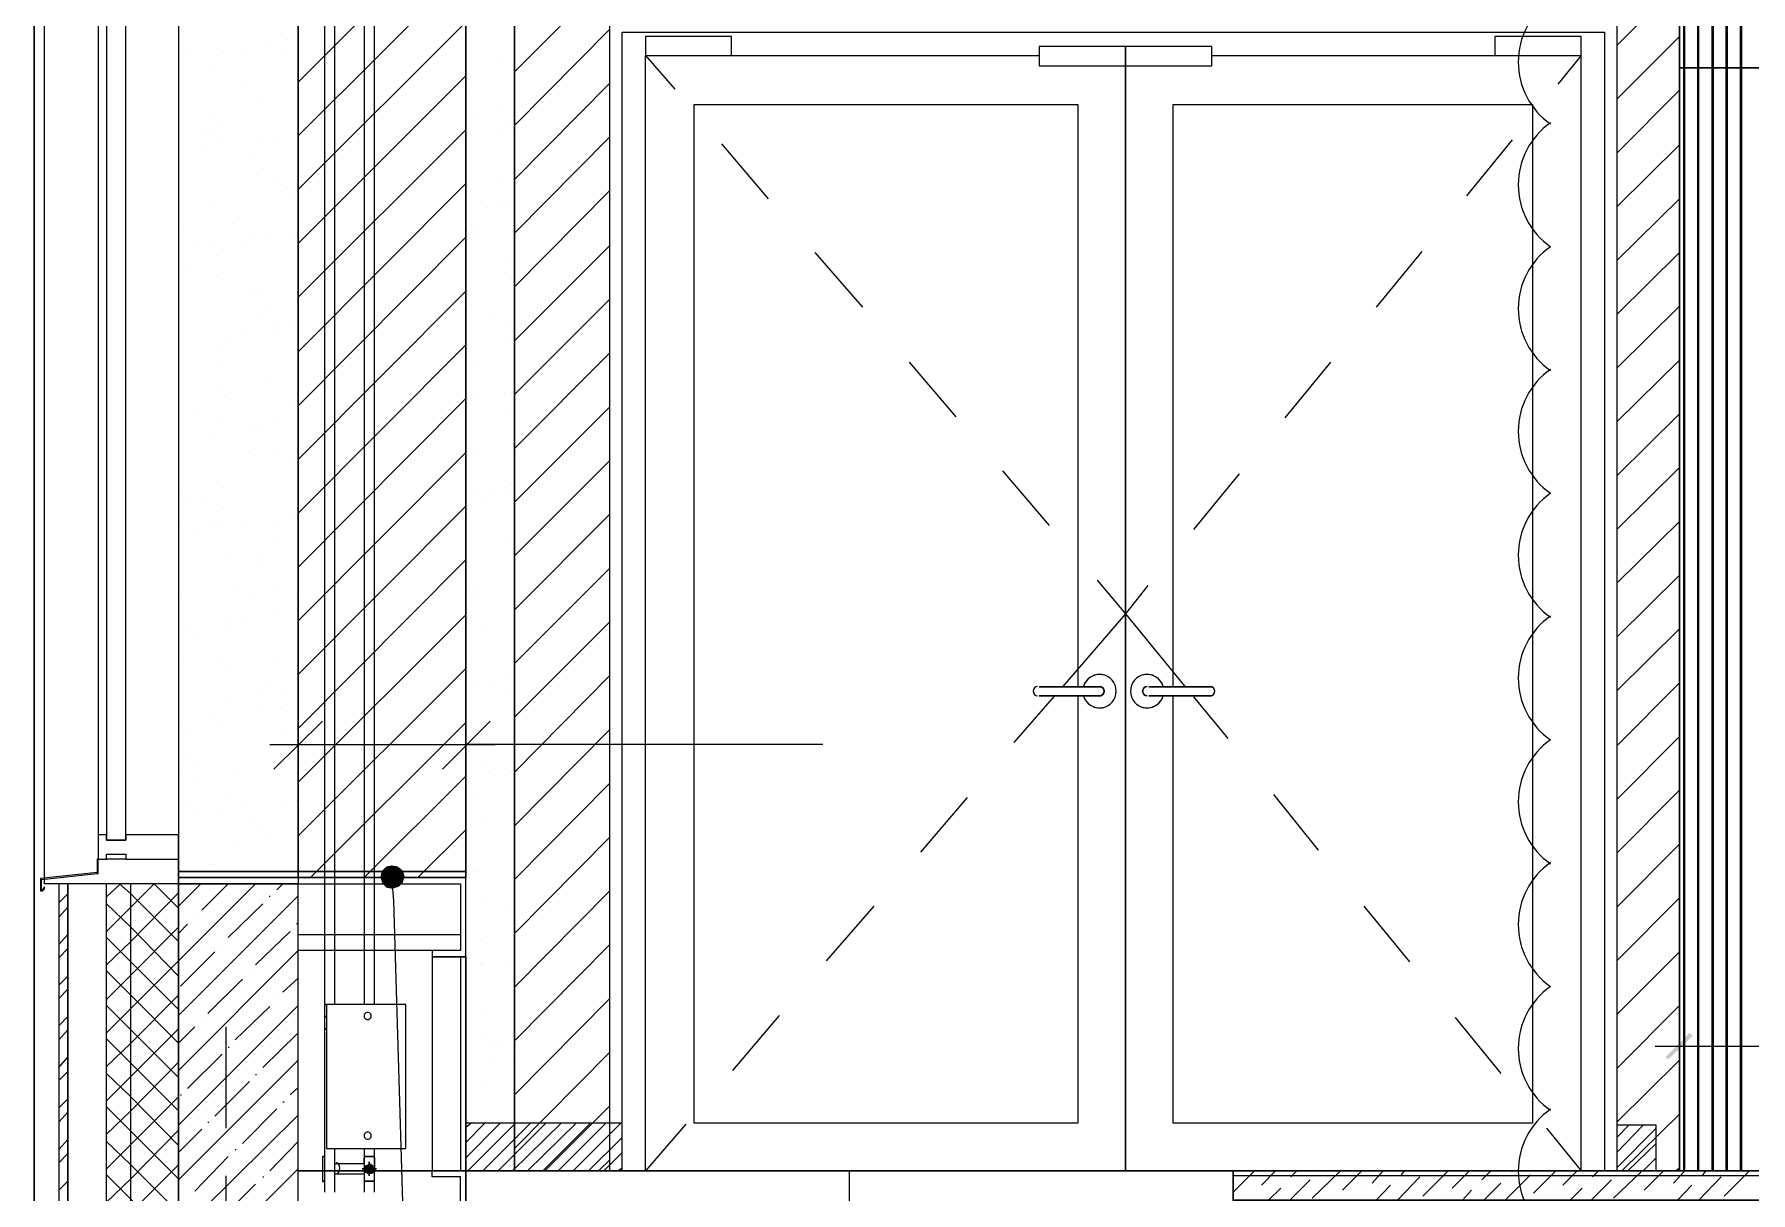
# Model space of a CAD drawing. Header units: millimetres. Extents: x -356862 to 418287, y 0 to 839748.
# Drawn here: x 371939 to 375600, y 760232 to 762703 of the extents above; entities that cross this region are included whole.
import ezdxf

# ---------------------------------------------------------------- set-up
doc = ezdxf.new("R2010")
doc.units = ezdxf.units.MM
doc.layers.add('PDF _Геометрия', color=7, linetype='Continuous', true_color=0xbababa)
doc.layers.add('PDF _Сплошная заливка', color=7, linetype='Continuous', true_color=0xf50000)

msp = doc.modelspace()

# ---------------------------------------------------------------- linework, layer by layer
at = {"layer": 'PDF _Геометрия', "color": 7, "lineweight": 9}
for points in [[(371939.2969, 759869.3625), (371939.2969, 764467.713)], [(372134.1422, 760984.3109), (372134.1422, 763562.7645), (372093.0082, 763562.7645), (372093.0082, 760984.3109)], [(373426.6165, 762698.9501), (373242.5959, 762698.9501), (373242.5959, 762657.8161), (373426.6165, 762657.8161)], [(375238.6783, 762698.9501), (375054.6577, 762698.9501), (375054.6577, 762657.8161), (375238.6783, 762657.8161)], [(374082.5959, 762677.3006), (374082.5959, 762636.1666), (374266.6165, 762636.1666), (374266.6165, 762677.3006)], [(374266.6165, 762636.1666), (374450.6371, 762636.1666), (374450.6371, 762677.3006), (374266.6165, 762677.3006)], [(374266.6165, 762636.1666), (374266.6165, 760278.5377)], [(372010.7402, 759869.3625), (372010.7402, 760891.2181)], [(374496.101, 760278.5377), (382270.4309, 760278.5377), (382270.4309, 760267.713), (374496.101, 760267.713)]]:
    msp.add_lwpolyline(points, close=True, dxfattribs=at)
at = {"layer": 'PDF _Геометрия', "color": 171, "lineweight": 20, "true_color": 0x7f7fff}
for points in [[(372502.1835, 764249.0532), (372859.4, 764249.0532), (372859.4, 760904.2078), (372502.1835, 760904.2078)], [(372502.1835, 763655.8573), (372246.7196, 763655.8573), (372246.7196, 760917.1975), (372502.1835, 760917.1975)], [(372502.1835, 763655.8573), (372246.7196, 763655.8573), (372246.7196, 760917.1975), (372502.1835, 760917.1975)], [(372502.1835, 760904.2078), (372859.4, 760904.2078), (372859.4, 763655.8573), (372502.1835, 763655.8573)], [(372848.5752, 760748.3315), (372502.1835, 760748.3315), (372502.1835, 760782.9707), (372848.5752, 760782.9707)], [(372859.4, 760735.3419), (372787.9567, 760735.3419), (372787.9567, 760278.5377), (372859.4, 760278.5377)]]:
    msp.add_lwpolyline(points, close=True, dxfattribs=at)
at = {"layer": 'PDF _Геометрия', "color": 252, "lineweight": 5, "true_color": 0x989898}
for points in [[(372558.4721, 764249.0532), (372558.4721, 760633.5893), (372562.802, 760633.5893), (372558.4721, 760633.5893), (372558.4721, 760607.6099), (372558.4721, 760581.6305), (372562.802, 760581.6305), (372558.4721, 760581.6305), (372558.4721, 760233.0738)], [(372580.1216, 760633.5893), (372580.1216, 764249.0532)], [(372642.9051, 764249.0532), (372642.9051, 760633.5893)], [(372664.5546, 760633.5893), (372664.5546, 764249.0532)], [(372562.802, 760605.445), (372560.6371, 760607.6099), (372562.802, 760609.7748)], [(372554.1422, 760308.847), (372558.4721, 760308.847), (372554.1422, 760308.847), (372554.1422, 760282.8676), (372554.1422, 760256.8882), (372558.4721, 760256.8882), (372554.1422, 760256.8882), (372554.1422, 760254.7233)], [(372580.1216, 760233.0738), (372580.1216, 760326.1666)], [(372642.9051, 760326.1666), (372642.9051, 760308.847), (372653.7299, 760308.847), (372664.5546, 760308.847), (372664.5546, 760326.1666)], [(372642.9051, 760293.6924), (372584.4515, 760293.6924), (372580.1216, 760293.6924)], [(372580.1216, 760272.0429), (372584.4515, 760272.0429), (372642.9051, 760272.0429)], [(372664.5546, 760233.0738), (372664.5546, 760256.8882), (372653.7299, 760256.8882), (372642.9051, 760256.8882), (372642.9051, 760233.0738)]]:
    msp.add_lwpolyline(points, dxfattribs=at)
at = {"layer": 'PDF _Геометрия', "color": 24, "lineweight": 18, "true_color": 0xa12502}
msp.add_lwpolyline([(375448.6783, 763655.8573), (372963.3175, 763655.8573), (372963.3175, 760278.5377), (372859.4, 760278.5377), (372859.4, 764249.0532), (375448.6783, 764249.0532)], close=True, dxfattribs=at)
at = {"layer": 'PDF _Геометрия', "color": 150, "lineweight": 30, "true_color": 0x0080ff}
msp.add_lwpolyline([(382341.8742, 764249.0532), (382341.8742, 760278.5377), (375448.6783, 760278.5377), (375448.6783, 764249.0532)], close=True, dxfattribs=at)
at = {"layer": 'PDF _Геометрия', "color": 254, "lineweight": 5, "true_color": 0xdcdcdc}
for points in [[(375457.3381, 764249.0532), (375457.3381, 760278.5377)], [(375487.6474, 764249.0532), (375487.6474, 760278.5377)], [(375520.1216, 764249.0532), (375520.1216, 760278.5377)], [(375550.4309, 764249.0532), (375550.4309, 760278.5377)], [(375580.7402, 764249.0532), (375580.7402, 760278.5377)]]:
    msp.add_lwpolyline(points, close=True, dxfattribs=at)
for points in [[(375459.5031, 760278.5377), (375459.5031, 764249.0532)], [(375489.8123, 760278.5377), (375489.8123, 764249.0532)], [(375517.9567, 760278.5377), (375517.9567, 764249.0532)], [(375548.266, 760278.5377), (375548.266, 764249.0532)], [(375578.5752, 760278.5377), (375578.5752, 764249.0532)]]:
    msp.add_lwpolyline(points, dxfattribs=at)
at = {"layer": 'PDF _Геометрия', "color": 7, "lineweight": 9}
for points in [[(372502.1835, 763655.8573), (372502.1835, 760891.2181)], [(372963.3175, 760278.5377), (372963.3175, 763655.8573), (375520.1216, 763655.8573), (375520.1216, 763489.1563)], [(371960.9464, 760902.0429), (371960.9464, 760969.1563), (371960.9464, 762272.4553), (371960.9464, 763577.9192), (371960.9464, 763603.8986)], [(372075.6886, 763551.9398), (372075.6886, 762272.4553), (372075.6886, 760995.1357)], [(372246.7196, 763551.9398), (372246.7196, 762272.4553), (372246.7196, 760995.1357)], [(373166.8227, 760278.5377), (373166.8227, 762733.5893), (375314.4515, 762733.5893), (375314.4515, 760278.5377)], [(373192.802, 760278.5377), (373192.802, 762707.6099), (375288.4721, 762707.6099), (375288.4721, 760278.5377)], [(373329.1938, 760378.1254), (373242.5959, 760278.5377), (373242.5959, 762657.8161), (373305.3794, 762586.3728)], [(373426.6165, 762657.8161), (374082.5959, 762657.8161)], [(374450.6371, 762657.8161), (375054.6577, 762657.8161)], [(375165.0701, 760369.4656), (375238.6783, 760278.5377), (375238.6783, 762657.8161), (375188.8845, 762597.1975)], [(375520.1216, 762636.1666), (375520.1216, 762393.6924)], [(374164.8639, 761291.7336), (374164.8639, 760380.2903), (373346.5134, 760380.2903), (373346.5134, 762553.8986), (374164.8639, 762553.8986), (374164.8639, 761311.2181)], [(374368.369, 761311.2181), (374368.369, 762553.8986), (375134.7608, 762553.8986), (375134.7608, 760380.2903), (374368.369, 760380.2903), (374368.369, 761291.7336)], [(373404.967, 762469.4656), (373504.5546, 762352.5584)], [(375091.4618, 762478.1254), (374994.0391, 762359.0532)], [(375520.1216, 762270.2903), (375520.1216, 762027.8161)], [(373604.1422, 762237.8161), (373705.8948, 762120.9089)], [(374898.7814, 762239.981), (374801.3587, 762120.9089)], [(373805.4824, 762004.0017), (373905.0701, 761887.0944)], [(374703.9361, 762004.0017), (374606.5134, 761884.9295)], [(375520.1216, 761906.579), (375520.1216, 761661.9398)], [(374004.6577, 761772.3522), (374104.2453, 761655.445)], [(374509.0907, 761765.8573), (374411.668, 761646.7852)], [(374314.2453, 761527.713), (374266.6165, 761467.0944), (374132.3897, 761311.2181)], [(374205.9979, 761538.5377), (374266.6165, 761467.0944), (374394.3484, 761311.2181)], [(375520.1216, 761540.7027), (375520.1216, 761296.0635)], [(374115.0701, 761291.7336), (374028.4721, 761192.146)], [(374214.6577, 761311.2181), (374212.4928, 761311.2181), (374210.3278, 761311.2181), (374208.1629, 761311.2181), (374205.9979, 761311.2181), (374203.833, 761311.2181), (374201.668, 761311.2181), (374199.5031, 761311.2181), (374097.7505, 761311.2181), (374095.5855, 761311.2181), (374093.4206, 761311.2181), (374091.2556, 761311.2181), (374089.0907, 761311.2181), (374086.9257, 761311.2181), (374084.7608, 761311.2181), (374082.5959, 761311.2181), (374214.6577, 761311.2181), (374180.0185, 761311.2181)], [(374180.0185, 761291.7336), (374214.6577, 761291.7336), (374082.5959, 761291.7336), (374084.7608, 761291.7336), (374086.9257, 761291.7336), (374089.0907, 761291.7336), (374091.2556, 761291.7336), (374093.4206, 761291.7336), (374095.5855, 761291.7336), (374097.7505, 761291.7336), (374199.5031, 761291.7336), (374201.668, 761291.7336), (374203.833, 761291.7336), (374205.9979, 761291.7336), (374208.1629, 761291.7336), (374210.3278, 761291.7336), (374212.4928, 761291.7336), (374214.6577, 761291.7336)], [(374316.4103, 761311.2181), (374318.5752, 761311.2181), (374320.7402, 761311.2181), (374322.9051, 761311.2181), (374325.0701, 761311.2181), (374327.235, 761311.2181), (374329.4, 761311.2181), (374331.5649, 761311.2181), (374333.7299, 761311.2181), (374435.4824, 761311.2181), (374437.6474, 761311.2181), (374439.8123, 761311.2181), (374441.9773, 761311.2181), (374444.1422, 761311.2181), (374446.3072, 761311.2181), (374448.4721, 761311.2181), (374450.6371, 761311.2181), (374316.4103, 761311.2181), (374351.0495, 761311.2181)], [(374351.0495, 761291.7336), (374316.4103, 761291.7336), (374450.6371, 761291.7336), (374448.4721, 761291.7336), (374446.3072, 761291.7336), (374444.1422, 761291.7336), (374441.9773, 761291.7336), (374439.8123, 761291.7336), (374437.6474, 761291.7336), (374435.4824, 761291.7336), (374333.7299, 761291.7336), (374331.5649, 761291.7336), (374329.4, 761291.7336), (374327.235, 761291.7336), (374325.0701, 761291.7336), (374322.9051, 761291.7336), (374320.7402, 761291.7336), (374318.5752, 761291.7336), (374316.4103, 761291.7336)], [(374411.668, 761289.5687), (374485.2763, 761200.8058)], [(375520.1216, 761174.8264), (375520.1216, 760930.1872)], [(373928.8845, 761075.2388), (373829.2969, 760958.3315)], [(374582.6989, 761081.7336), (374677.9567, 760962.6614)], [(372134.1422, 760943.1769), (372093.0082, 760943.1769)], [(372246.7196, 760891.2181), (372246.7196, 760943.1769)], [(371991.2556, 760891.2181), (371960.9464, 760891.2181), (371960.9464, 760899.8779)], [(372093.0082, 759869.3625), (372093.0082, 760891.2181)], [(372144.967, 759869.3625), (372144.967, 760891.2181)], [(373729.7093, 760843.5893), (373627.9567, 760726.6821)], [(374775.3794, 760843.5893), (374872.802, 760724.5171)], [(375520.1216, 760808.9501), (375520.1216, 760566.4759)], [(373528.369, 760609.7748), (373428.7814, 760492.8676)], [(374970.2247, 760605.445), (375067.6474, 760486.3728)], [(372348.4721, 760369.4656), (372348.4721, 760585.9604)], [(375520.1216, 760443.0738), (375520.1216, 760278.5377)], [(372348.4721, 760319.6718), (372348.4721, 760319.6718)], [(372348.4721, 760012.2491), (372348.4721, 760267.713)], [(372502.1835, 760278.5377), (374496.101, 760278.5377)], [(380735.4824, 760278.5377), (375520.1216, 760278.5377), (372963.3175, 760278.5377), (372502.1835, 760278.5377), (372963.3175, 760278.5377), (372502.1835, 760278.5377), (372963.3175, 760278.5377), (372502.1835, 760278.5377), (372963.3175, 760278.5377), (381553.833, 760278.5377)]]:
    msp.add_lwpolyline(points, dxfattribs=at)
at = {"layer": 'PDF _Геометрия', "color": 171, "lineweight": 20, "true_color": 0x7f7fff}
for points in [[(372963.3175, 762623.1769), (373993.833, 763655.8573)], [(372502.1835, 762601.5274), (372859.4, 762958.7439)], [(372502.1835, 762486.7852), (372859.4, 762844.0017)], [(375314.4515, 762679.4656), (375448.6783, 762813.6924)], [(372502.1835, 762372.0429), (372859.4, 762729.2594)], [(372963.3175, 762508.4346), (373166.8227, 762714.1047)], [(375314.4515, 762564.7233), (375448.6783, 762698.9501)], [(372502.1835, 762257.3006), (372859.4, 762614.5171)], [(372963.3175, 762393.6924), (373166.8227, 762599.3625)], [(375314.4515, 762449.981), (375448.6783, 762584.2078)], [(372502.1835, 762142.5584), (372859.4, 762499.7748)], [(372963.3175, 762278.9501), (373166.8227, 762484.6202)], [(375314.4515, 762335.2388), (375448.6783, 762467.3006)], [(372502.1835, 762025.6511), (372859.4, 762385.0326)], [(372963.3175, 762164.2078), (373166.8227, 762369.8779)], [(375314.4515, 762220.4965), (375448.6783, 762352.5584)], [(372502.1835, 761910.9089), (372859.4, 762270.2903)], [(372963.3175, 762049.4656), (373166.8227, 762252.9707)], [(375314.4515, 762105.7542), (375448.6783, 762237.8161)], [(372502.1835, 761796.1666), (372859.4, 762155.548)], [(372963.3175, 761934.7233), (373166.8227, 762138.2285)], [(375314.4515, 761991.012), (375448.6783, 762123.0738)], [(372502.1835, 761681.4243), (372859.4, 762040.8058)], [(372963.3175, 761819.981), (373166.8227, 762023.4862)], [(375314.4515, 761876.2697), (375448.6783, 762008.3315)], [(372502.1835, 761566.6821), (372859.4, 761926.0635)], [(372963.3175, 761705.2388), (373166.8227, 761908.7439)], [(375314.4515, 761761.5274), (375448.6783, 761893.5893)], [(372502.1835, 761451.9398), (372859.4, 761811.3212)], [(372963.3175, 761590.4965), (373166.8227, 761794.0017)], [(375314.4515, 761646.7852), (375448.6783, 761778.847)], [(372502.1835, 761337.1975), (372859.4, 761696.579)], [(372963.3175, 761475.7542), (373166.8227, 761679.2594)], [(375314.4515, 761532.0429), (375448.6783, 761664.1047)], [(372502.1835, 761222.4553), (372859.4, 761581.8367)], [(372963.3175, 761361.012), (373166.8227, 761564.5171)], [(375314.4515, 761417.3006), (375448.6783, 761549.3625)], [(372502.1835, 761107.713), (372859.4, 761464.9295)], [(372963.3175, 761246.2697), (373166.8227, 761449.7748)], [(375314.4515, 761302.5584), (375448.6783, 761434.6202)], [(372502.1835, 760992.9707), (372859.4, 761350.1872)], [(372963.3175, 761129.3625), (373166.8227, 761335.0326)], [(375314.4515, 761185.6511), (375448.6783, 761319.8779)], [(372528.1629, 760904.2078), (372859.4, 761235.445)], [(372963.3175, 761014.6202), (373166.8227, 761220.2903)], [(375314.4515, 761070.9089), (375448.6783, 761205.1357)], [(372642.9051, 760904.2078), (372859.4, 761120.7027)], [(372963.3175, 760899.8779), (373166.8227, 761105.548)], [(375314.4515, 760956.1666), (375448.6783, 761090.3934)], [(372757.6474, 760904.2078), (372859.4, 761005.9604)], [(372963.3175, 760785.1357), (373166.8227, 760990.8058)], [(375314.4515, 760841.4243), (375448.6783, 760975.6511)], [(372963.3175, 760670.3934), (373166.8227, 760876.0635)], [(375314.4515, 760726.6821), (375448.6783, 760860.9089)], [(372963.3175, 760555.6511), (373166.8227, 760761.3212)], [(375314.4515, 760611.9398), (375448.6783, 760746.1666)], [(372963.3175, 760440.9089), (373166.8227, 760646.579)], [(375314.4515, 760497.1975), (375448.6783, 760631.4243)], [(372963.3175, 760326.1666), (373166.8227, 760531.8367)], [(375314.4515, 760382.4553), (375448.6783, 760514.5171)], [(373028.266, 760278.5377), (373166.8227, 760417.0944)], [(375325.2763, 760278.5377), (375448.6783, 760399.7748)], [(373143.0082, 760278.5377), (373166.8227, 760302.3522)], [(375440.0185, 760278.5377), (375448.6783, 760285.0326)]]:
    msp.add_lwpolyline(points, dxfattribs=at)
at = {"layer": 'PDF _Геометрия', "color": 1, "lineweight": 20}
for points in [[(375173.1902, 763040.4979, 0.520539955), (375173.1902, 762776.2658, 0.520539955), (375173.1902, 762512.1322)], [(375173.1902, 762514.3945, 0.520539955), (375173.1902, 762250.1624, 0.520539955), (375173.1902, 761986.0277)], [(375173.1902, 761988.2911, 0.520539955), (375173.1902, 761724.059, 0.520539955), (375173.1902, 761459.9243)], [(375173.1902, 761462.1866, 0.520539955), (375173.1902, 761197.9546, 0.520539955), (375173.1902, 760933.8198)], [(375173.1902, 760936.0832, 0.520539955), (375173.1902, 760671.8512, 0.520539955), (375173.1902, 760407.7164)], [(375173.1902, 760409.9787, 0.520539955), (375173.1902, 760145.7467, 0.520539955), (375173.1902, 759881.613)]]:
    msp.add_lwpolyline(points, format="xyb", dxfattribs=at)
at = {"layer": 'PDF _Геометрия', "color": 24, "lineweight": 18, "true_color": 0xa12502}
for points in [[(372478.369, 762692.4553), (372478.369, 762692.4553)], [(372268.369, 762670.8058), (372268.369, 762670.8058)], [(372341.9773, 762664.3109), (372341.9773, 762664.3109)], [(372383.1113, 762668.6408), (372383.1113, 762668.6408)], [(372445.8948, 762677.3006), (372445.8948, 762677.3006)], [(372476.2041, 762662.146), (372476.2041, 762662.146)], [(372926.5134, 762646.9913), (372926.5134, 762646.9913)], [(372313.833, 762636.1666), (372313.833, 762636.1666)], [(372387.4412, 762595.0326), (372387.4412, 762595.0326)], [(372870.2247, 762584.2078), (372870.2247, 762584.2078)], [(372872.3897, 762595.0326), (372872.3897, 762595.0326)], [(372422.0804, 762566.8882), (372422.0804, 762566.8882)], [(372937.3381, 762540.9089), (372937.3381, 762540.9089)], [(372318.1629, 762521.4243), (372318.1629, 762521.4243)], [(372333.3175, 762508.4346), (372333.3175, 762508.4346)], [(372874.5546, 762532.2491), (372874.5546, 762532.2491)], [(372948.1629, 762512.7645), (372948.1629, 762512.7645)], [(372961.1526, 762499.7748), (372961.1526, 762499.7748)], [(372298.6783, 762495.445), (372298.6783, 762495.445)], [(372318.1629, 762486.7852), (372318.1629, 762486.7852)], [(372333.3175, 762475.9604), (372333.3175, 762475.9604)], [(372413.4206, 762471.6305), (372413.4206, 762471.6305)], [(372454.5546, 762475.9604), (372454.5546, 762475.9604)], [(372930.8433, 762495.445), (372930.8433, 762495.445)], [(372307.3381, 762456.4759), (372307.3381, 762456.4759)], [(372400.4309, 762447.8161), (372400.4309, 762447.8161)], [(372428.5752, 762417.5068), (372428.5752, 762417.5068)], [(372450.2247, 762400.1872), (372450.2247, 762400.1872)], [(372935.1732, 762400.1872), (372935.1732, 762400.1872)], [(372478.369, 762376.3728), (372478.369, 762376.3728)], [(372493.5237, 762363.3831), (372493.5237, 762363.3831)], [(372322.4928, 762337.4037), (372322.4928, 762337.4037)], [(372904.8639, 762333.0738), (372904.8639, 762333.0738)], [(372937.3381, 762346.0635), (372937.3381, 762346.0635)], [(372945.9979, 762339.5687), (372945.9979, 762339.5687)], [(372257.5443, 762294.1047), (372257.5443, 762294.1047)], [(372361.4618, 762300.5996), (372361.4618, 762300.5996)], [(372396.101, 762278.9501), (372396.101, 762278.9501)], [(372484.8639, 762278.9501), (372484.8639, 762278.9501)], [(372872.3897, 762298.4346), (372872.3897, 762298.4346)], [(372881.0495, 762281.1151), (372881.0495, 762281.1151)], [(372887.5443, 762285.445), (372887.5443, 762285.445)], [(372277.0288, 762250.8058), (372277.0288, 762250.8058)], [(372315.9979, 762257.3006), (372315.9979, 762257.3006)], [(372380.9464, 762263.7955), (372380.9464, 762263.7955)], [(372432.9051, 762265.9604), (372432.9051, 762265.9604)], [(372326.8227, 762231.3212), (372326.8227, 762231.3212)], [(372954.6577, 762222.6614), (372954.6577, 762222.6614)], [(372270.534, 762203.1769), (372270.534, 762203.1769)], [(372326.8227, 762185.8573), (372326.8227, 762185.8573)], [(372941.668, 762194.5171), (372941.668, 762194.5171)], [(372404.7608, 762162.0429), (372404.7608, 762162.0429)], [(372417.7505, 762146.8882), (372417.7505, 762146.8882)], [(372426.4103, 762105.7542), (372426.4103, 762105.7542)], [(372437.235, 762116.579), (372437.235, 762116.579)], [(372872.3897, 762127.4037), (372872.3897, 762127.4037)], [(372911.3587, 762105.7542), (372911.3587, 762105.7542)], [(372387.4412, 762064.6202), (372387.4412, 762064.6202)], [(372452.3897, 762073.28), (372452.3897, 762073.28)], [(372458.8845, 762084.1047), (372458.8845, 762084.1047)], [(372487.0288, 762086.2697), (372487.0288, 762086.2697)], [(372943.833, 762086.2697), (372943.833, 762086.2697)], [(372333.3175, 762036.4759), (372333.3175, 762036.4759)], [(372348.4721, 762058.1254), (372348.4721, 762058.1254)], [(372945.9979, 762045.1357), (372945.9979, 762045.1357)], [(372251.0495, 762016.9913), (372251.0495, 762016.9913)], [(372333.3175, 762008.3315), (372333.3175, 762008.3315)], [(372881.0495, 762008.3315), (372881.0495, 762008.3315)], [(372441.5649, 761967.1975), (372441.5649, 761967.1975)], [(372328.9876, 761945.548), (372328.9876, 761945.548)], [(372344.1422, 761932.5584), (372344.1422, 761932.5584)], [(372878.8845, 761926.0635), (372878.8845, 761926.0635)], [(372943.833, 761934.7233), (372943.833, 761934.7233)], [(372956.8227, 761936.8882), (372956.8227, 761936.8882)], [(372279.1938, 761889.2594), (372279.1938, 761889.2594)], [(372337.6474, 761884.9295), (372337.6474, 761884.9295)], [(372489.1938, 761910.9089), (372489.1938, 761910.9089)], [(372950.3278, 761895.7542), (372950.3278, 761895.7542)], [(372251.0495, 761843.7955), (372251.0495, 761843.7955)], [(372313.833, 761852.4553), (372313.833, 761852.4553)], [(372411.2556, 761869.7748), (372411.2556, 761869.7748)], [(372419.9154, 761865.445), (372419.9154, 761865.445)], [(372461.0495, 761871.9398), (372461.0495, 761871.9398)], [(372396.101, 761813.4862), (372396.101, 761813.4862)], [(372448.0598, 761815.6511), (372448.0598, 761815.6511)], [(372883.2144, 761813.4862), (372883.2144, 761813.4862)], [(372489.1938, 761800.4965), (372489.1938, 761800.4965)], [(372255.3794, 761731.2181), (372255.3794, 761731.2181)], [(372341.9773, 761735.548), (372341.9773, 761735.548)], [(372952.4928, 761733.3831), (372952.4928, 761733.3831)], [(372956.8227, 761744.2078), (372956.8227, 761744.2078)], [(372268.369, 761718.2285), (372268.369, 761718.2285)], [(372309.5031, 761713.8986), (372309.5031, 761713.8986)], [(372341.9773, 761694.414), (372341.9773, 761694.414)], [(372883.2144, 761722.5584), (372883.2144, 761722.5584)], [(372898.369, 761709.5687), (372898.369, 761709.5687)], [(372911.3587, 761729.0532), (372911.3587, 761729.0532)], [(372248.8845, 761664.1047), (372248.8845, 761664.1047)], [(372385.2763, 761659.7748), (372385.2763, 761659.7748)], [(372452.3897, 761666.2697), (372452.3897, 761666.2697)], [(372491.3587, 761672.7645), (372491.3587, 761672.7645)], [(372861.5649, 761672.7645), (372861.5649, 761672.7645)], [(372281.3587, 761646.7852), (372281.3587, 761646.7852)], [(372322.4928, 761651.1151), (372322.4928, 761651.1151)], [(372337.6474, 761655.445), (372337.6474, 761655.445)], [(372346.3072, 761586.1666), (372346.3072, 761586.1666)], [(372415.5855, 761584.0017), (372415.5855, 761584.0017)], [(372458.8845, 761618.6408), (372458.8845, 761618.6408)], [(372945.9979, 761618.6408), (372945.9979, 761618.6408)], [(372961.1526, 761594.8264), (372961.1526, 761594.8264)], [(372428.5752, 761571.012), (372428.5752, 761571.012)], [(372253.2144, 761512.5584), (372253.2144, 761512.5584)], [(372372.2866, 761519.0532), (372372.2866, 761519.0532)], [(372456.7196, 761514.7233), (372456.7196, 761514.7233)], [(372497.8536, 761510.3934), (372497.8536, 761510.3934)], [(372868.0598, 761523.3831), (372868.0598, 761523.3831)], [(372876.7196, 761523.3831), (372876.7196, 761523.3831)], [(372404.7608, 761497.4037), (372404.7608, 761497.4037)], [(372889.7093, 761499.5687), (372889.7093, 761499.5687)], [(372246.7196, 761438.9501), (372246.7196, 761438.9501)], [(372261.8742, 761441.1151), (372261.8742, 761441.1151)], [(372352.802, 761454.1047), (372352.802, 761454.1047)], [(372393.9361, 761458.4346), (372393.9361, 761458.4346)], [(372456.7196, 761467.0944), (372456.7196, 761467.0944)], [(372279.1938, 761421.6305), (372279.1938, 761421.6305)], [(372352.802, 761434.6202), (372352.802, 761434.6202)], [(372891.8742, 761432.4553), (372891.8742, 761432.4553)], [(372257.5443, 761363.1769), (372257.5443, 761363.1769)], [(372339.8123, 761369.6718), (372339.8123, 761369.6718)], [(372463.2144, 761365.3419), (372463.2144, 761365.3419)], [(372872.3897, 761371.8367), (372872.3897, 761371.8367)], [(372354.967, 761356.6821), (372354.967, 761356.6821)], [(372948.1629, 761330.7027), (372948.1629, 761330.7027)], [(372422.0804, 761293.8986), (372422.0804, 761293.8986)], [(372435.0701, 761324.2078), (372435.0701, 761324.2078)], [(372467.5443, 761302.5584), (372467.5443, 761302.5584)], [(372885.3794, 761322.0429), (372885.3794, 761322.0429)], [(372920.0185, 761324.2078), (372920.0185, 761324.2078)], [(372952.4928, 761304.7233), (372952.4928, 761304.7233)], [(372357.1319, 761285.2388), (372357.1319, 761285.2388)], [(372426.4103, 761261.4243), (372426.4103, 761261.4243)], [(372465.3794, 761265.7542), (372465.3794, 761265.7542)], [(372255.3794, 761239.7748), (372255.3794, 761239.7748)], [(372320.3278, 761248.4346), (372320.3278, 761248.4346)], [(372341.9773, 761226.7852), (372341.9773, 761226.7852)], [(372500.0185, 761222.4553), (372500.0185, 761222.4553)], [(372876.7196, 761222.4553), (372876.7196, 761222.4553)], [(372264.0391, 761211.6305), (372264.0391, 761211.6305)], [(372467.5443, 761215.9604), (372467.5443, 761215.9604)], [(372266.2041, 761155.3419), (372266.2041, 761155.3419)], [(372894.0391, 761144.5171), (372894.0391, 761144.5171)], [(372255.3794, 761129.3625), (372255.3794, 761129.3625)], [(372279.1938, 761142.3522), (372279.1938, 761142.3522)], [(372287.8536, 761107.713), (372287.8536, 761107.713)], [(372361.4618, 761133.6924), (372361.4618, 761133.6924)], [(372497.8536, 761129.3625), (372497.8536, 761129.3625)], [(372909.1938, 761131.5274), (372909.1938, 761131.5274)], [(372917.8536, 761125.0326), (372917.8536, 761125.0326)], [(372956.8227, 761129.3625), (372956.8227, 761129.3625)], [(372348.4721, 761079.5687), (372348.4721, 761079.5687)], [(372881.0495, 761070.9089), (372881.0495, 761070.9089)], [(372268.369, 761062.2491), (372268.369, 761062.2491)], [(372287.8536, 761040.5996), (372287.8536, 761040.5996)], [(372328.9876, 761047.0944), (372328.9876, 761047.0944)], [(372391.7711, 761055.7542), (372391.7711, 761055.7542)], [(372471.8742, 761064.414), (372471.8742, 761064.414)], [(372497.8536, 761068.7439), (372497.8536, 761068.7439)], [(372406.9257, 761031.9398), (372406.9257, 761031.9398)], [(372424.2453, 761008.1254), (372424.2453, 761008.1254)], [(372891.8742, 761031.9398), (372891.8742, 761031.9398)], [(372365.7917, 760984.3109), (372365.7917, 760984.3109)], [(372439.4, 760995.1357), (372439.4, 760995.1357)], [(372318.1629, 760932.3522), (372318.1629, 760932.3522)], [(372883.2144, 760917.1975), (372883.2144, 760917.1975)], [(372887.5443, 760921.5274), (372887.5443, 760921.5274)], [(372900.534, 760854.414), (372900.534, 760854.414)], [(372954.6577, 760837.0944), (372954.6577, 760837.0944)], [(372891.8742, 760772.146), (372891.8742, 760772.146)], [(372865.8948, 760739.6718), (372865.8948, 760739.6718)], [(372891.8742, 760718.0223), (372891.8742, 760718.0223)], [(372898.369, 760718.0223), (372898.369, 760718.0223)], [(372954.6577, 760724.5171), (372954.6577, 760724.5171)], [(372896.2041, 760620.5996), (372896.2041, 760620.5996)], [(372904.8639, 760568.6408), (372904.8639, 760568.6408)], [(372917.8536, 760555.6511), (372917.8536, 760555.6511)], [(372928.6783, 760542.6614), (372928.6783, 760542.6614)], [(372961.1526, 760523.1769), (372961.1526, 760523.1769)], [(372922.1835, 760518.847), (372922.1835, 760518.847)], [(372900.534, 760471.2181), (372900.534, 760471.2181)], [(372889.7093, 760313.1769), (372889.7093, 760313.1769)], [(372907.0288, 760319.6718), (372907.0288, 760319.6718)], [(372911.3587, 760278.5377), (372911.3587, 760278.5377)]]:
    msp.add_lwpolyline(points, dxfattribs=at)
at = {"layer": 'PDF _Геометрия', "color": 150, "lineweight": 30, "true_color": 0x0080ff}
msp.add_lwpolyline([(375448.6783, 762631.8367), (376267.0288, 762631.8367)], dxfattribs=at)
at = {"layer": 'PDF _Геометрия', "color": 7, "lineweight": 9}
for points in [[(374177.1015, 761291.7197, 0.864698786), (374247.056, 761301.9252, 0.864698786), (374177.1015, 761312.1306)], [(374347.3241, 761312.1306, 0.864698786), (374277.3696, 761301.9252, 0.864698786), (374347.3241, 761291.7197)]]:
    msp.add_lwpolyline(points, format="xyb", dxfattribs=at)
for points in [[(374211.3343, 761292.1829, 0.999999804), (374211.3343, 761311.6674, -0.999999804)], [(374313.0913, 761311.6674, 0.999999609), (374313.0913, 761292.1829, -0.999999609)]]:
    msp.add_lwpolyline(points, format="xyb", close=True, dxfattribs=at)
at = {"layer": 'PDF _Геометрия', "color": 7, "lineweight": 18}
for points in [[(372554.1422, 761237.6099), (372450.2247, 761135.8573)], [(372502.1835, 761096.8882), (372502.1835, 761248.4346)], [(372809.6062, 761135.8573), (372911.3587, 761237.6099)], [(372859.4, 761109.8779), (372859.4, 761248.4346)], [(372441.5649, 761187.8161), (372922.1835, 761187.8161)], [(373621.4618, 761187.8161), (372859.4, 761187.8161)], [(375448.6783, 760328.3315), (375448.6783, 760594.6202)], [(375396.7196, 760544.8264), (378945.0701, 760544.8264)]]:
    msp.add_lwpolyline(points, dxfattribs=at)
at = {"layer": 'PDF _Геометрия', "color": 7, "lineweight": 25}
msp.add_lwpolyline([(372093.0082, 760984.3109), (372093.0082, 760995.1357), (372075.6886, 760995.1357), (372075.6886, 760943.1769), (372093.0082, 760943.1769), (372093.0082, 760954.0017), (372134.1422, 760954.0017), (372134.1422, 760943.1769), (372246.7196, 760943.1769), (372246.7196, 760995.1357), (372134.1422, 760995.1357), (372134.1422, 760984.3109)], close=True, dxfattribs=at)
at = {"layer": 'PDF _Геометрия', "color": 7, "lineweight": 18}
for points in [[(372073.5237, 760943.1769), (372073.5237, 760915.0326), (372075.6886, 760915.0326), (372075.6886, 760943.1769)], [(372073.5237, 760915.0326), (371952.2866, 760902.0429), (371952.2866, 760876.0635), (371956.6165, 760876.0635), (371960.9464, 760880.3934), (371960.9464, 760884.7233), (371956.6165, 760878.2285), (371954.4515, 760878.2285), (371954.4515, 760899.8779), (372073.5237, 760912.8676)], [(372075.6886, 760912.8676), (372075.6886, 760915.0326), (372073.5237, 760915.0326), (372073.5237, 760912.8676)]]:
    msp.add_lwpolyline(points, close=True, dxfattribs=at)
at = {"layer": 'PDF _Геометрия', "color": 7, "lineweight": 13}
msp.add_lwpolyline([(372502.1835, 759869.3625), (372502.1835, 760196.2697), (372502.1835, 760891.2181), (372246.7196, 760891.2181), (372246.7196, 760196.2697), (372246.7196, 759869.3625), (372246.7196, 760891.2181), (372010.7402, 760891.2181), (371991.2556, 760891.2181), (371991.2556, 759869.3625)], dxfattribs=at)
at = {"layer": 'PDF _Геометрия', "color": 8, "lineweight": 9, "true_color": 0x808080}
for points in [[(372093.0082, 760789.4656), (372144.967, 760841.4243), (372194.7608, 760891.2181), (372246.7196, 760839.2594)], [(372093.0082, 760572.9707), (372144.967, 760624.9295), (372246.7196, 760726.6821), (372411.2556, 760891.2181)], [(372093.0082, 760863.0738), (372123.3175, 760891.2181)], [(372246.7196, 760767.8161), (372144.967, 760869.5687), (372121.1526, 760891.2181)], [(372246.7196, 760843.5893), (372294.3484, 760891.2181)], [(372296.5134, 760834.9295), (372352.802, 760891.2181)], [(372456.7196, 760878.2285), (372469.7093, 760891.2181)], [(371991.2556, 760850.0841), (372010.7402, 760869.5687)], [(372093.0082, 760718.0223), (372144.967, 760767.8161), (372246.7196, 760871.7336)], [(372246.7196, 760609.7748), (372502.1835, 760865.2388)], [(372441.5649, 760863.0738), (372441.5649, 760865.2388)], [(371991.2556, 760819.7748), (372010.7402, 760841.4243)], [(372246.7196, 760694.2078), (372144.967, 760798.1254), (372093.0082, 760847.9192)], [(372281.3587, 760819.7748), (372281.3587, 760819.7748)], [(372352.802, 760776.4759), (372426.4103, 760847.9192)], [(371991.2556, 760761.3212), (372010.7402, 760782.9707)], [(372093.0082, 760644.414), (372144.967, 760696.3728), (372246.7196, 760798.1254)], [(372246.7196, 760785.1357), (372266.2041, 760804.6202)], [(372411.2556, 760718.0223), (372484.8639, 760789.4656)], [(372500.0185, 760804.6202), (372500.0185, 760806.7852)], [(371991.2556, 760733.1769), (372010.7402, 760752.6614)], [(372246.7196, 760622.7645), (372144.967, 760724.5171), (372093.0082, 760776.4759)], [(372246.7196, 760492.8676), (372502.1835, 760748.3315)], [(372251.0495, 760672.5584), (372324.6577, 760746.1666)], [(372339.8123, 760761.3212), (372339.8123, 760761.3212)], [(372281.3587, 760585.9604), (372246.7196, 760551.3212), (372144.967, 760653.0738), (372093.0082, 760705.0326)], [(371991.2556, 760674.7233), (372010.7402, 760694.2078)], [(372309.5031, 760614.1047), (372383.1113, 760687.713)], [(372398.266, 760702.8676), (372398.266, 760702.8676)], [(372469.7093, 760659.5687), (372502.1835, 760689.8779)], [(371991.2556, 760646.579), (372010.7402, 760666.0635)], [(372093.0082, 760501.5274), (372144.967, 760551.3212), (372246.7196, 760653.0738)], [(372246.7196, 760477.713), (372144.967, 760579.4656), (372093.0082, 760631.4243)], [(372246.7196, 760375.9604), (372502.1835, 760631.4243)], [(372456.7196, 760644.414), (372456.7196, 760644.414)], [(371991.2556, 760588.1254), (372010.7402, 760607.6099)], [(372296.5134, 760601.1151), (372296.5134, 760601.1151)], [(372367.9567, 760557.8161), (372441.5649, 760629.2594)], [(371991.2556, 760557.8161), (372010.7402, 760579.4656)], [(372093.0082, 760427.9192), (372144.967, 760479.8779), (372246.7196, 760581.6305)], [(372246.7196, 760406.2697), (372144.967, 760508.0223), (372093.0082, 760559.981)], [(372426.4103, 760499.3625), (372500.0185, 760570.8058)], [(372266.2041, 760453.8986), (372339.8123, 760527.5068)], [(372352.802, 760542.6614), (372354.967, 760542.6614)], [(371991.2556, 760499.3625), (372010.7402, 760521.012)], [(371991.2556, 760471.2181), (372010.7402, 760490.7027)], [(372093.0082, 760356.4759), (372144.967, 760406.2697), (372246.7196, 760510.1872)], [(372246.7196, 760332.6614), (372144.967, 760436.579), (372093.0082, 760486.3728)], [(372246.7196, 760259.0532), (372502.1835, 760514.5171)], [(372324.6577, 760395.445), (372398.266, 760469.0532)], [(372411.2556, 760484.2078), (372413.4206, 760484.2078)], [(372484.8639, 760440.9089), (372502.1835, 760456.0635)], [(371991.2556, 760412.7645), (372010.7402, 760432.2491)], [(372093.0082, 760282.8676), (372144.967, 760334.8264), (372246.7196, 760436.579)], [(372246.7196, 760261.2181), (372144.967, 760362.9707), (372093.0082, 760414.9295)], [(372251.0495, 760440.9089), (372253.2144, 760440.9089)], [(372469.7093, 760425.7542), (372471.8742, 760425.7542)], [(371991.2556, 760382.4553), (372010.7402, 760404.1047)], [(372246.7196, 760142.146), (372298.6783, 760196.2697), (372502.1835, 760397.6099)], [(372309.5031, 760382.4553), (372311.668, 760382.4553)], [(372383.1113, 760336.9913), (372456.7196, 760410.5996)], [(371991.2556, 760324.0017), (372010.7402, 760345.6511)], [(372093.0082, 760211.4243), (372144.967, 760261.2181), (372246.7196, 760365.1357)], [(372246.7196, 760189.7748), (372144.967, 760291.5274), (372093.0082, 760341.3212)], [(372246.7196, 760317.5068), (372296.5134, 760367.3006)], [(372441.5649, 760278.5377), (372502.1835, 760341.3212)], [(371991.2556, 760295.8573), (372010.7402, 760315.3419)], [(372281.3587, 760235.2388), (372352.802, 760308.847)], [(372367.9567, 760324.0017), (372370.1216, 760324.0017)], [(372093.0082, 760137.8161), (372144.967, 760189.7748), (372246.7196, 760291.5274)], [(372246.7196, 760116.1666), (372144.967, 760217.9192), (372093.0082, 760269.8779)], [(372246.7196, 760025.2388), (372415.5855, 760196.2697), (372502.1835, 760282.8676)], [(372426.4103, 760265.548), (372428.5752, 760265.548)], [(371991.2556, 760237.4037), (372010.7402, 760256.8882)], [(372339.8123, 760176.7852), (372357.1319, 760196.2697), (372411.2556, 760250.3934)]]:
    msp.add_lwpolyline(points, dxfattribs=at)
at = {"layer": 'PDF _Геометрия', "color": 190, "lineweight": 30, "true_color": 0x7f00ff}
msp.add_lwpolyline([(372246.7196, 760904.2078), (372859.4, 760904.2078), (372859.4, 760917.1975), (372246.7196, 760917.1975)], close=True, dxfattribs=at)
at = {"layer": 'PDF _Геометрия', "color": 171, "lineweight": 25, "true_color": 0x7f7fff}
msp.add_lwpolyline([(372246.7196, 760891.2181), (372848.5752, 760891.2181), (372848.5752, 760748.3315), (372787.9567, 760748.3315), (372787.9567, 760735.3419), (372859.4, 760735.3419), (372859.4, 760904.2078), (372246.7196, 760904.2078)], close=True, dxfattribs=at)
at = {"layer": 'PDF _Геометрия', "color": 251, "lineweight": 20, "true_color": 0x545454}
msp.add_lwpolyline([(372703.5237, 760880.3934), (372705.6886, 760854.414), (372768.4721, 758734.9295), (372863.7299, 758734.9295), (376225.8948, 758734.9295)], dxfattribs=at)
at = {"layer": 'PDF _Геометрия', "color": 6, "lineweight": 9}
msp.add_lwpolyline([(372859.4, 760735.3419), (372848.5752, 760735.3419), (372848.5752, 760278.5377), (372859.4, 760278.5377)], close=True, dxfattribs=at)
msp.add_lwpolyline([(372859.4, 760735.3419), (372859.4, 760380.2903)], dxfattribs=at)
at = {"layer": 'PDF _Геометрия', "lineweight": 5}
msp.add_lwpolyline([(372562.802, 760633.5893), (372562.802, 760618.4346), (372562.802, 760341.3212), (372562.802, 760326.1666), (372731.668, 760326.1666), (372731.668, 760341.3212), (372731.668, 760618.4346), (372731.668, 760633.5893)], close=True, dxfattribs=at)
for points in [[(372650.3431, 760616.6915, 1.000001235), (372650.3431, 760601.5368, 1.000001235)], [(372650.3431, 760361.2165, 1.000001234), (372650.3431, 760346.0619, 1.000001234)]]:
    msp.add_lwpolyline(points, format="xyb", close=True, dxfattribs=at)
at = {"layer": 'PDF _Геометрия', "color": 84, "lineweight": 20, "true_color": 0x269900}
for points in [[(372859.4, 760371.6305), (372870.2247, 760380.2903)], [(372859.4, 760339.1563), (372900.534, 760380.2903)], [(372859.4, 760306.6821), (372933.0082, 760380.2903)], [(372863.7299, 760278.5377), (372965.4824, 760380.2903)], [(372896.2041, 760278.5377), (372997.9567, 760380.2903)], [(372928.6783, 760278.5377), (373030.4309, 760380.2903)], [(372958.9876, 760278.5377), (373062.9051, 760380.2903)], [(372991.4618, 760278.5377), (373095.3794, 760380.2903)], [(373023.9361, 760278.5377), (373125.6886, 760380.2903)], [(373056.4103, 760278.5377), (373158.1629, 760380.2903)], [(373088.8845, 760278.5377), (373190.6371, 760380.2903)], [(375314.4515, 760349.981), (375340.4309, 760375.9604)], [(375314.4515, 760317.5068), (375370.7402, 760375.9604)], [(373121.3587, 760278.5377), (373192.802, 760349.981)], [(375314.4515, 760285.0326), (375398.8845, 760369.4656)], [(373153.833, 760278.5377), (373192.802, 760317.5068)], [(375338.266, 760278.5377), (375398.8845, 760336.9913)], [(375370.7402, 760278.5377), (375398.8845, 760306.6821)], [(373184.1422, 760278.5377), (373192.802, 760285.0326)]]:
    msp.add_lwpolyline(points, dxfattribs=at)
for points in [[(372859.4, 760278.5377), (373192.802, 760278.5377), (373192.802, 760380.2903), (372859.4, 760380.2903)], [(375314.4515, 760278.5377), (375398.8845, 760278.5377), (375398.8845, 760375.9604), (375314.4515, 760375.9604)]]:
    msp.add_lwpolyline(points, close=True, dxfattribs=at)
at = {"layer": 'PDF _Геометрия', "color": 252, "lineweight": 5, "true_color": 0x989898}
for points in [[(372642.9051, 760282.8676), (372642.9051, 760256.8882), (372653.7299, 760256.8882), (372664.5546, 760256.8882), (372664.5546, 760282.8676), (372664.5546, 760308.847), (372653.7299, 760308.847), (372642.9051, 760308.847)], [(372668.8845, 760282.8676), (372638.5752, 760282.8676)], [(372653.7299, 760298.0223), (372653.7299, 760267.713)]]:
    msp.add_lwpolyline(points, close=True, dxfattribs=at)
at = {"layer": 'PDF _Геометрия', "color": 4, "lineweight": 5}
for points in [[(372642.9051, 760293.6924), (372642.9051, 760295.8573), (372642.9051, 760298.0223), (372642.9051, 760300.1872), (372642.9051, 760302.3522), (372642.9051, 760304.5171), (372642.9051, 760306.6821)], [(372664.5546, 760306.6821), (372664.5546, 760304.5171), (372664.5546, 760302.3522), (372664.5546, 760300.1872), (372664.5546, 760298.0223), (372664.5546, 760295.8573), (372664.5546, 760293.6924), (372664.5546, 760291.5274), (372664.5546, 760289.3625), (372664.5546, 760287.1975), (372664.5546, 760285.0326), (372664.5546, 760282.8676)]]:
    msp.add_lwpolyline(points, dxfattribs=at)
at = {"layer": 'PDF _Геометрия', "color": 7, "lineweight": 30}
msp.add_lwpolyline([(372502.1835, 760278.5377), (387005.1732, 760278.5377), (386310.2247, 760278.5377), (386310.2247, 760196.2697), (387005.1732, 760196.2697), (386258.266, 760196.2697), (386258.266, 759951.6305)], dxfattribs=at)
at = {"layer": 'PDF _Геометрия', "color": 5, "lineweight": 5}
for points in [[(372647.235, 760274.2078), (372645.0701, 760276.3728), (372642.9051, 760280.7027), (372642.9051, 760282.8676), (372642.9051, 760285.0326), (372645.0701, 760287.1975)], [(372645.0701, 760289.3625), (372647.235, 760289.3625)], [(372662.3897, 760289.3625), (372662.3897, 760289.3625)], [(372662.3897, 760276.3728), (372662.3897, 760274.2078)], [(372664.5546, 760287.1975), (372664.5546, 760285.0326), (372664.5546, 760282.8676), (372664.5546, 760280.7027), (372664.5546, 760276.3728)]]:
    msp.add_lwpolyline(points, dxfattribs=at)
at = {"layer": 'PDF _Геометрия', "color": 5, "lineweight": 0}
msp.add_lwpolyline([(372662.3897, 760289.3625), (372647.235, 760289.3625), (372662.3897, 760289.3625)], dxfattribs=at)
at = {"layer": 'PDF _Геометрия', "color": 171, "lineweight": 25, "true_color": 0x7f7fff}
msp.add_lwpolyline([(372848.5752, 760124.8264), (372848.5752, 760265.548), (372787.9567, 760265.548), (372787.9567, 760278.5377), (372859.4, 760278.5377), (372859.4, 760124.8264)], dxfattribs=at)
at = {"layer": 'PDF _Геометрия', "color": 19, "lineweight": 5, "true_color": 0x442a22}
for points in [[(372859.4, 760124.8264), (372859.4, 760278.5377)], [(373677.7505, 760124.8264), (373677.7505, 760278.5377)]]:
    msp.add_lwpolyline(points, dxfattribs=at)
at = {"layer": 'PDF _Геометрия', "lineweight": 9}
for points in [[(374496.101, 760233.0738), (374541.5649, 760278.5377)], [(374556.7196, 760248.2285), (374587.0288, 760278.5377)], [(374619.5031, 760265.548), (374632.4928, 760278.5377)], [(374664.967, 760220.0841), (374723.4206, 760276.3728)], [(374671.4618, 760269.8779), (374671.4618, 760269.8779)], [(374729.9154, 760237.4037), (374771.0495, 760278.5377)], [(374792.6989, 760252.5584), (374816.5134, 760278.5377)], [(374846.8227, 760215.7542), (374894.4515, 760265.548)], [(374855.4824, 760269.8779), (374861.9773, 760278.5377)], [(374900.9464, 760224.414), (374955.0701, 760278.5377)], [(374907.4412, 760276.3728), (374907.4412, 760276.3728)], [(374963.7299, 760241.7336), (375000.534, 760278.5377)], [(375026.5134, 760259.0532), (375045.9979, 760278.5377)], [(375076.3072, 760215.7542), (375130.4309, 760269.8779)], [(375078.4721, 760265.548), (375078.4721, 760265.548)], [(375091.4618, 760276.3728), (375091.4618, 760278.5377)], [(375136.9257, 760230.9089), (375184.5546, 760278.5377)], [(375199.7093, 760248.2285), (375230.0185, 760278.5377)], [(375262.4928, 760265.548), (375275.4824, 760278.5377)], [(375307.9567, 760220.0841), (375366.4103, 760276.3728)], [(375314.4515, 760269.8779), (375314.4515, 760269.8779)], [(375372.9051, 760237.4037), (375414.0391, 760278.5377)], [(375435.6886, 760252.5584), (375459.5031, 760278.5377)], [(375489.8123, 760215.7542), (375537.4412, 760265.548)], [(375498.4721, 760269.8779), (375504.967, 760278.5377)], [(375543.9361, 760224.414), (375598.0598, 760278.5377)], [(375550.4309, 760276.3728), (375550.4309, 760276.3728)], [(374545.8948, 760237.4037), (374545.8948, 760237.4037)], [(374571.8742, 760215.7542), (374597.8536, 760241.7336)], [(374608.6783, 760252.5584), (374608.6783, 760252.5584)], [(374617.3381, 760215.7542), (374660.6371, 760259.0532)], [(374779.7093, 760241.7336), (374779.7093, 760241.7336)], [(374801.3587, 760215.7542), (374831.668, 760248.2285)], [(374844.6577, 760259.0532), (374844.6577, 760259.0532)], [(374985.3794, 760215.7542), (375004.8639, 760237.4037)], [(375015.6886, 760248.2285), (375015.6886, 760248.2285)], [(375030.8433, 760215.7542), (375067.6474, 760252.5584)], [(375188.8845, 760237.4037), (375188.8845, 760237.4037)], [(375214.8639, 760215.7542), (375240.8433, 760241.7336)], [(375251.668, 760252.5584), (375251.668, 760252.5584)], [(375260.3278, 760215.7542), (375303.6268, 760259.0532)], [(375422.6989, 760241.7336), (375422.6989, 760241.7336)], [(375444.3484, 760215.7542), (375474.6577, 760248.2285)], [(375487.6474, 760259.0532), (375487.6474, 760259.0532)]]:
    msp.add_lwpolyline(points, dxfattribs=at)
at = {"layer": 'PDF _Геометрия', "color": 7, "lineweight": 30}
msp.add_lwpolyline([(382270.4309, 760278.5377), (374496.101, 760278.5377), (374496.101, 760215.7542), (382270.4309, 760215.7542)], close=True, dxfattribs=at)
at = {"layer": 'PDF _Геометрия', "color": 7, "lineweight": 9}
for centre, radius, start, end in [((374211.3326, 761301.9266), 35.7194, 134.9997828, 141.4216934), ((374211.3361, 761301.922), 35.7253, 119.9982054, 126.4465377), ((374211.334, 761301.926), 35.7208, 105.0017131, 111.4618367), ((374211.3343, 761301.9258), 35.721, 90.000073, 96.4546441), ((374211.335, 761301.9284), 35.7183, 74.9979535, 81.4255297), ((374313.0906, 761301.9284), 35.7183, 98.5744703, 105.0020466), ((374313.0912, 761301.9244), 35.7224, 84.2980727, 89.9998482), ((374313.0916, 761301.926), 35.7208, 68.5381633, 74.9982869), ((374313.0895, 761301.922), 35.7253, 53.5534623, 60.0017945), ((374313.0929, 761301.9266), 35.7194, 38.5783066, 45.0002172), ((374079.2669, 761301.9252), 9.7423, 90.0000224, 269.9999776), ((374211.3333, 761301.9256), 35.7205, 150.0016324, 156.3848689), ((374313.0923, 761301.9256), 35.7205, 23.6151311, 29.9983676), ((374447.3236, 761301.9252), 9.7423, 270, 89.9999776), ((374211.3333, 761301.9247), 35.7205, 203.6151311, 209.9983677), ((374211.3326, 761301.9237), 35.7194, 218.5783067, 225.0002172), ((374211.3361, 761301.9283), 35.7253, 233.5534623, 240.0017946), ((374211.334, 761301.9244), 35.7208, 248.5381633, 254.9982869), ((374211.3343, 761301.9245), 35.721, 263.5453559, 269.9999269), ((374211.335, 761301.9219), 35.7183, 278.5744703, 285.0020465), ((374313.0906, 761301.9219), 35.7183, 254.9979534, 261.4255297), ((374313.0912, 761301.9259), 35.7224, 270.0001518, 275.7019273), ((374313.0916, 761301.9244), 35.7208, 285.0017131, 291.4618367), ((374313.0895, 761301.9283), 35.7253, 299.9982055, 306.4465377), ((374313.0929, 761301.9237), 35.7194, 314.9997828, 321.4216933), ((374313.0923, 761301.9247), 35.7205, 330.0016324, 336.3848689)]:
    msp.add_arc(centre, radius, start, end, dxfattribs=at)
at = {"layer": 'PDF _Геометрия', "color": 5, "lineweight": 5}
for points in [[(372590.9464, 760283.9501), (372590.9464, 760290.5274), (372587.5467, 760295.8573), (372583.369, 760295.8573)], [(372590.9464, 760283.9501), (372590.9464, 760290.5274), (372587.5467, 760295.8573), (372583.369, 760295.8573)], [(372583.369, 760272.0429), (372587.5467, 760272.0429), (372590.9464, 760277.3728), (372590.9464, 760283.9501)], [(372583.369, 760272.0429), (372587.5467, 760272.0429), (372590.9464, 760277.3728), (372590.9464, 760283.9501)]]:
    msp.add_open_spline(points, degree=3, dxfattribs=at)
at = {"layer": 'PDF _Сплошная заливка', "color": 251, "true_color": 0x545454, "transparency": 33554559}
for points in [[(372690.534, 760928.0223), (372703.5237, 760906.3728), (372679.7093, 760917.1975)], [(372701.3587, 760930.1872), (372690.534, 760928.0223), (372703.5237, 760906.3728)], [(372703.5237, 760906.3728), (372714.3484, 760928.0223), (372701.3587, 760930.1872)], [(372725.1732, 760919.3625), (372703.5237, 760906.3728), (372714.3484, 760928.0223)], [(372703.5237, 760906.3728), (372679.7093, 760917.1975), (372677.5443, 760904.2078)], [(372677.5443, 760904.2078), (372681.8742, 760891.2181), (372703.5237, 760906.3728)], [(372681.8742, 760891.2181), (372703.5237, 760906.3728), (372690.534, 760882.5584)], [(372703.5237, 760906.3728), (372690.534, 760882.5584), (372703.5237, 760880.3934)], [(372729.5031, 760906.3728), (372725.1732, 760919.3625), (372703.5237, 760906.3728)], [(372703.5237, 760880.3934), (372716.5134, 760884.7233), (372703.5237, 760906.3728)], [(372716.5134, 760884.7233), (372703.5237, 760906.3728), (372725.1732, 760893.3831)], [(372703.5237, 760906.3728), (372725.1732, 760893.3831), (372729.5031, 760906.3728)]]:
    msp.add_solid(points, dxfattribs=at)
at = {"layer": 'PDF _Сплошная заливка', "color": 7, "transparency": 33554559}
for points in [[(375470.3278, 760572.9707), (375424.8639, 760516.6821), (375418.369, 760521.012)], [(375476.8227, 760566.4759), (375470.3278, 760572.9707), (375424.8639, 760516.6821)]]:
    msp.add_solid(points, dxfattribs=at)
at = {"layer": 'PDF _Сплошная заливка', "color": 5, "transparency": 33554559}
for points in [[(372645.0701, 760287.1975), (372664.5546, 760285.0326), (372642.9051, 760285.0326)], [(372664.5546, 760285.0326), (372642.9051, 760285.0326), (372664.5546, 760282.8676)], [(372642.9051, 760285.0326), (372664.5546, 760282.8676), (372642.9051, 760282.8676)], [(372664.5546, 760282.8676), (372642.9051, 760282.8676), (372664.5546, 760278.5377)], [(372642.9051, 760282.8676), (372664.5546, 760278.5377), (372642.9051, 760278.5377)], [(372664.5546, 760278.5377), (372642.9051, 760278.5377), (372664.5546, 760276.3728)], [(372642.9051, 760278.5377), (372664.5546, 760276.3728), (372645.0701, 760276.3728)], [(372647.235, 760289.3625), (372662.3897, 760287.1975), (372645.0701, 760287.1975)], [(372662.3897, 760287.1975), (372645.0701, 760287.1975), (372664.5546, 760285.0326)], [(372664.5546, 760276.3728), (372645.0701, 760276.3728), (372662.3897, 760274.2078)], [(372645.0701, 760276.3728), (372662.3897, 760274.2078), (372647.235, 760274.2078)], [(372649.4, 760291.5274), (372662.3897, 760289.3625), (372647.235, 760289.3625)], [(372647.235, 760289.3625), (372662.3897, 760289.3625), (372662.3897, 760289.3625)], [(372662.3897, 760289.3625), (372647.235, 760289.3625), (372662.3897, 760287.1975)], [(372662.3897, 760274.2078), (372647.235, 760274.2078), (372660.2247, 760272.0429)], [(372647.235, 760274.2078), (372660.2247, 760272.0429), (372649.4, 760272.0429)], [(372651.5649, 760293.6924), (372660.2247, 760291.5274), (372649.4, 760291.5274)], [(372660.2247, 760291.5274), (372649.4, 760291.5274), (372662.3897, 760289.3625)], [(372649.4, 760272.0429), (372651.5649, 760272.0429), (372658.0598, 760272.0429)], [(372649.4, 760272.0429), (372660.2247, 760272.0429), (372658.0598, 760272.0429)], [(372653.7299, 760293.6924), (372658.0598, 760293.6924), (372651.5649, 760293.6924)], [(372658.0598, 760293.6924), (372651.5649, 760293.6924), (372660.2247, 760291.5274)], [(372651.5649, 760272.0429), (372658.0598, 760272.0429), (372653.7299, 760272.0429)]]:
    msp.add_solid(points, dxfattribs=at)

doc.saveas('drawing.dxf')
